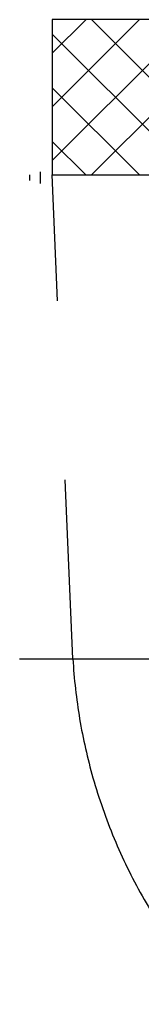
# Model space of a CAD drawing. Header units: millimetres. Extents: x 8533 to 164433, y 5768 to 115327.
# Drawn here: x 80101 to 80273, y 100020 to 101387 of the extents above; entities that cross this region are included whole.
import ezdxf

# ---------------------------------------------------------------- set-up
doc = ezdxf.new("R2010")
doc.units = ezdxf.units.MM
doc.header["$LTSCALE"] = 250
doc.linetypes.add('HIDDEN', pattern=[2, 1, -1])
doc.layers.add('EF-1', color=35, linetype='Continuous')
doc.layers.add('SSF', color=2, linetype='Continuous')

msp = doc.modelspace()

# ---------------------------------------------------------------- linework, layer by layer
at = {"layer": 'EF-1', "color": 7, "linetype": 'HIDDEN'}
for p, q in [((81053.8, 101170.1, -0.4), (80115.2, 101170.1, -0.4)), ((80115.2, 101170.1, -0.4), (80115.2, 101162.2, -0.4)), ((80130.2, 101174.2, -0.4), (80130.2, 101158.1, -0.4)), ((80175.6, 100494.9, -0.4), (80146.9, 101170.1, -0.4)), ((81053.8, 101162.2, -0.4), (80115.2, 101162.2, -0.4)), ((80101.3, 100494.9, -0.4), (81658.8, 100494.9, -0.4))]:
    msp.add_line(p, q, dxfattribs=at)
for start, end in [(183.2504, 195.8851), (195.8829, 222.6603)]:
    msp.add_arc((80939.8, 100538.3, -0.4), 765.4, start, end, dxfattribs=at)
at = {"layer": 'SSF', "color": 7, "linetype": 'Continuous'}
for p, q in [((80146.9, 101339.8, -0.4), (80193.9, 101386.8, -0.4)), ((80146.9, 101265, -0.4), (80268.7, 101386.8, -0.4)), ((80146.9, 101190.1, -0.4), (80343.6, 101386.8, -0.4)), ((80418.2, 101170.1, -0.4), (80201.5, 101386.8, -0.4)), ((80201.7, 101170.1, -0.4), (80418.4, 101386.8, -0.4)), ((80343.4, 101170.1, -0.4), (80146.9, 101366.6, -0.4)), ((80268.5, 101170.1, -0.4), (80146.9, 101291.7, -0.4)), ((80193.7, 101170.1, -0.4), (80146.9, 101216.9, -0.4))]:
    msp.add_line(p, q, dxfattribs=at)
at = {"layer": 'SSF', "color": 7}
for p, q in [((80146.9, 101386.8, -0.4), (80146.9, 101170.1, -0.4)), ((81022.1, 101386.8, -0.4), (80146.9, 101386.8, -0.4)), ((80146.9, 101170.1, -0.4), (81022.1, 101170.1, -0.4))]:
    msp.add_line(p, q, dxfattribs=at)

doc.saveas('drawing.dxf')
